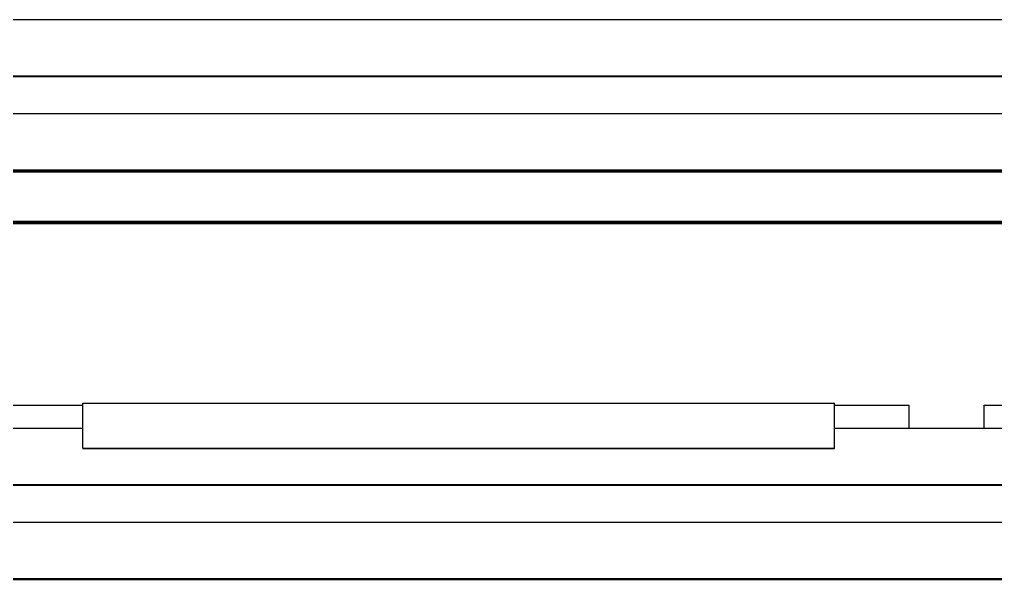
# Model space of a CAD drawing. Header units: millimetres. Extents: x -226 to 218, y -316 to 313.
# Drawn here: x -59.2 to 72.3, y 237.4 to 312.9 of the extents above; entities that cross this region are included whole.
import ezdxf

# ---------------------------------------------------------------- set-up
doc = ezdxf.new("R2010")
doc.units = ezdxf.units.MM
doc.layers.add('VISIBLE', color=7, linetype='Continuous')

msp = doc.modelspace()

# ---------------------------------------------------------------- linework, layer by layer
at = {"layer": 'VISIBLE'}
for p, q in [((-205.06, 312.91), (205.06, 312.91)), ((-197.47, 305.32), (197.47, 305.32)), ((-197.41, 305.22), (197.41, 305.22)), ((-197.47, 300.25), (197.47, 300.25)), ((-197.47, 292.66), (197.47, 292.66)), ((-177.15, 292.55), (177.15, 292.55)), ((-177.1, 292.47), (177.1, 292.47)), ((-177.04, 292.36), (177.04, 292.36)), ((-192.78, 285.71), (192.78, 285.71)), ((-172.95, 285.61), (172.95, 285.61)), ((-172.9, 285.54), (172.9, 285.54)), ((-172.84, 285.43), (172.84, 285.43)), ((-60.7, 260.9), (-50.64, 260.9)), ((-50.64, 255.13), (-50.64, 261.21)), ((-50.64, 261.21), (50.64, 261.21)), ((50.64, 255.13), (50.64, 261.21)), ((50.64, 260.9), (60.7, 260.9)), ((60.7, 257.82), (60.7, 260.9)), ((70.79, 260.82), (70.81, 260.9)), ((70.79, 257.82), (70.79, 260.82)), ((70.81, 257.82), (70.81, 260.9)), ((70.81, 260.9), (80.93, 260.9)), ((-81.01, 257.82), (-50.64, 257.82)), ((50.64, 257.82), (81.01, 257.82)), ((-50.64, 255.13), (-50.63, 255.09)), ((-50.64, 255.13), (50.64, 255.13)), ((-50.63, 255.09), (50.63, 255.09)), ((50.63, 255.09), (50.64, 255.13)), ((-197.47, 250.23), (197.47, 250.23)), ((-197.41, 250.15), (197.41, 250.15)), ((-197.47, 245.16), (197.47, 245.16)), ((-197.47, 237.57), (197.47, 237.57)), ((-177.15, 237.48), (177.15, 237.48)), ((-177.1, 237.42), (177.1, 237.42))]:
    msp.add_line(p, q, dxfattribs=at)

doc.saveas('drawing.dxf')
